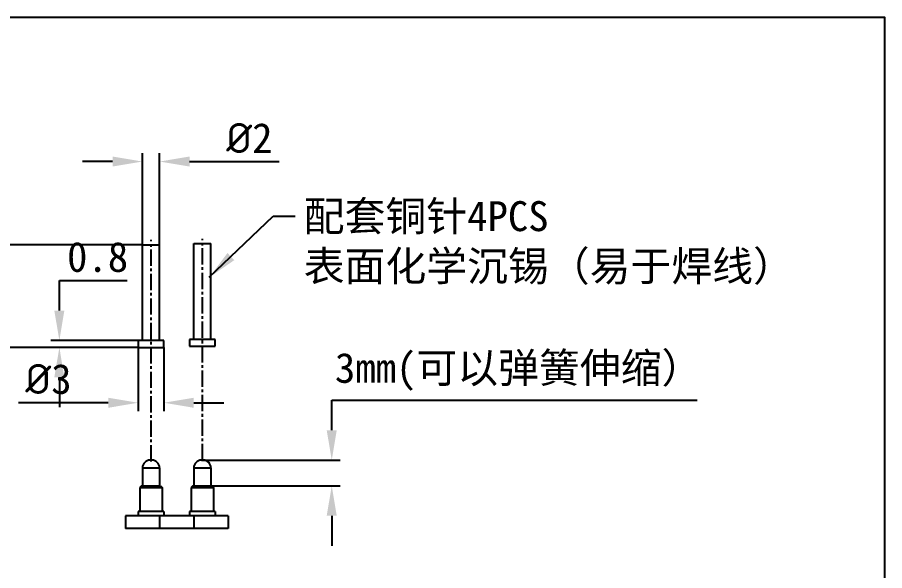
# Model space of a CAD drawing. Header units: millimetres. Extents: x 36228 to 42717, y -33589 to -28162.
# Drawn here: x 42615.4 to 42716.7, y -33524.7 to -33460 of the extents above; entities that cross this region are included whole.
import ezdxf

# ---------------------------------------------------------------- set-up
doc = ezdxf.new("R2010")
doc.units = ezdxf.units.MM
doc.linetypes.add('CENTER2', pattern=[28.575, 19.05, -3.175, 3.175, -3.175])
doc.layers.add('PART', color=1, linetype='Continuous')
doc.layers.add('中心线', color=1, linetype='CENTER2')
doc.styles.add('宋体', font='')
doc.styles.get('宋体').set_extended_font_data('SimSun')
doc.dimstyles.new('1x', dxfattribs={"dimtxt": 3.5, "dimasz": 3.5, "dimexe": 1, "dimexo": 0, "dimgap": 1, "dimtad": 1, "dimtoh": 1, "dimdec": 1, "dimrnd": 0.05, "dimdsep": 46, "dimtxsty": '宋体', "dimcen": 0, "dimclrd": 5, "dimclre": 5, "dimadec": 1, "dimazin": 2, "dimtfac": 1, "dimtdec": 1, "dimtofl": 0, "dimtmove": 0, "dimatfit": 3, "dimfxl": 0, "dimtzin": 0, "dimarcsym": 0})

# ---------------------------------------------------------------- blocks, each defined once
blk = doc.blocks.new('*D709')
at = {"layer": 'Defpoints', "color": 0, "transparency": 16777216}
for p in [(42637.08, -33511.74), (42652.1, -33511.74), (42638.08, -33514.74)]:
    blk.add_point(p, dxfattribs=at)
at = {"layer": 'PART', "color": 5, "lineweight": -2, "transparency": 16777216}
for p, q in [((42652.1, -33508.24), (42652.1, -33504.74)), ((42652.1, -33504.74), (42694.79, -33504.74)), ((42637.08, -33511.74), (42653.1, -33511.74)), ((42638.08, -33514.74), (42653.1, -33514.74)), ((42652.1, -33518.24), (42652.1, -33521.74))]:
    blk.add_line(p, q, dxfattribs=at)
at = {"layer": 'PART', "color": 5, "transparency": 16777216}
for points in [[(42651.51, -33508.24), (42652.68, -33508.24), (42652.1, -33511.74)], [(42651.51, -33518.24), (42652.68, -33518.24), (42652.1, -33514.74)]]:
    blk.add_solid(points, dxfattribs=at)
at = {"layer": 'PART', "color": 0, "transparency": 16777216, "insert": (42673.94, -33501.42), "char_height": 3.5, "attachment_point": 5, "style": '宋体'}
blk.add_mtext('3mm(可以弹簧伸缩）', dxfattribs=at)
blk = doc.blocks.new('*D713')
at = {"layer": 'Defpoints', "color": 0, "transparency": 16777216}
for p in [(42631.98, -33476.84), (42629.98, -33486.56), (42631.98, -33486.56)]:
    blk.add_point(p, dxfattribs=at)
at = {"layer": 'PART', "color": 5, "lineweight": -2, "transparency": 16777216}
for p, q in [((42629.98, -33486.56), (42629.98, -33475.84)), ((42631.98, -33486.56), (42631.98, -33475.84)), ((42626.48, -33476.84), (42622.98, -33476.84)), ((42635.48, -33476.84), (42645.96, -33476.84))]:
    blk.add_line(p, q, dxfattribs=at)
at = {"layer": 'PART', "color": 5, "transparency": 16777216}
for points in [[(42626.48, -33476.25), (42626.48, -33477.42), (42629.98, -33476.84)], [(42635.48, -33476.25), (42635.48, -33477.42), (42631.98, -33476.84)]]:
    blk.add_solid(points, dxfattribs=at)
at = {"layer": 'PART', "color": 0, "transparency": 16777216, "insert": (42642.47, -33474.09), "char_height": 3.5, "attachment_point": 5, "style": '宋体'}
blk.add_mtext('{\\fISOCPEUR|b0|i0|c0|p34;%%C}2', dxfattribs=at)
blk = doc.blocks.new('*D714')
at = {"layer": 'Defpoints', "color": 0, "transparency": 16777216}
for p in [(42613.04, -33486.56), (42629.98, -33486.56), (42629.48, -33498.56)]:
    blk.add_point(p, dxfattribs=at)
at = {"layer": 'PART', "color": 5, "lineweight": -2, "transparency": 16777216}
for p, q in [((42629.98, -33486.56), (42612.04, -33486.56)), ((42613.04, -33495.06), (42613.04, -33490.06)), ((42629.48, -33498.56), (42612.04, -33498.56))]:
    blk.add_line(p, q, dxfattribs=at)
at = {"layer": 'PART', "color": 5, "transparency": 16777216}
for points in [[(42612.45, -33490.06), (42613.62, -33490.06), (42613.04, -33486.56)], [(42612.45, -33495.06), (42613.62, -33495.06), (42613.04, -33498.56)]]:
    blk.add_solid(points, dxfattribs=at)
at = {"layer": 'PART', "color": 0, "transparency": 16777216, "insert": (42610.29, -33492.56), "char_height": 3.5, "attachment_point": 5, "rotation": 90, "style": '宋体'}
blk.add_mtext('12', dxfattribs=at)
blk = doc.blocks.new('*D715')
at = {"layer": 'Defpoints', "color": 0, "transparency": 16777216}
for p in [(42620.27, -33497.76), (42629.48, -33497.76), (42629.48, -33498.56)]:
    blk.add_point(p, dxfattribs=at)
at = {"layer": 'PART', "color": 5, "lineweight": -2, "transparency": 16777216}
for p, q in [((42620.27, -33494.26), (42620.27, -33490.76)), ((42620.27, -33490.76), (42628.21, -33490.76)), ((42629.48, -33497.76), (42619.27, -33497.76)), ((42629.48, -33498.56), (42619.27, -33498.56)), ((42620.27, -33502.06), (42620.27, -33505.56))]:
    blk.add_line(p, q, dxfattribs=at)
at = {"layer": 'PART', "color": 5, "transparency": 16777216}
for points in [[(42619.68, -33494.26), (42620.85, -33494.26), (42620.27, -33497.76)], [(42619.68, -33502.06), (42620.85, -33502.06), (42620.27, -33498.56)]]:
    blk.add_solid(points, dxfattribs=at)
at = {"layer": 'PART', "color": 0, "transparency": 16777216, "insert": (42624.74, -33488.01), "char_height": 3.5, "attachment_point": 5, "style": '宋体'}
blk.add_mtext('0.8', dxfattribs=at)
blk = doc.blocks.new('*D716')
at = {"layer": 'Defpoints', "color": 0, "transparency": 16777216}
for p in [(42629.48, -33498.56), (42632.48, -33498.56), (42629.48, -33505.03)]:
    blk.add_point(p, dxfattribs=at)
at = {"layer": 'PART', "color": 5, "lineweight": -2, "transparency": 16777216}
for p, q in [((42629.48, -33498.56), (42629.48, -33506.03)), ((42632.48, -33498.56), (42632.48, -33506.03)), ((42625.98, -33505.03), (42615.5, -33505.03)), ((42635.98, -33505.03), (42639.48, -33505.03))]:
    blk.add_line(p, q, dxfattribs=at)
at = {"layer": 'PART', "color": 5, "transparency": 16777216}
for points in [[(42625.98, -33504.45), (42625.98, -33505.62), (42629.48, -33505.03)], [(42635.98, -33504.45), (42635.98, -33505.62), (42632.48, -33505.03)]]:
    blk.add_solid(points, dxfattribs=at)
at = {"layer": 'PART', "color": 0, "transparency": 16777216, "insert": (42618.99, -33502.28), "char_height": 3.5, "attachment_point": 5, "style": '宋体'}
blk.add_mtext('{\\fISOCPEUR|b0|i0|c0|p34;%%C}3', dxfattribs=at)

msp = doc.modelspace()

# ---------------------------------------------------------------- linework, layer by layer
at = {"color": 7, "linetype": 'Continuous'}
for p, q in [((42630.88, -33511.74), (42631.08, -33511.74)), ((42636.88, -33511.74), (42637.08, -33511.74)), ((42629.98, -33512.64), (42629.98, -33514.74)), ((42629.98, -33512.64), (42631.98, -33512.64)), ((42631.98, -33512.64), (42631.98, -33514.74)), ((42635.98, -33512.64), (42635.98, -33514.74)), ((42635.98, -33512.64), (42637.98, -33512.64)), ((42637.98, -33512.64), (42637.98, -33514.74)), ((42629.88, -33514.74), (42629.68, -33514.94)), ((42629.68, -33514.94), (42629.68, -33517.74)), ((42629.68, -33514.94), (42632.28, -33514.94)), ((42629.88, -33514.74), (42632.08, -33514.74)), ((42632.08, -33514.74), (42632.28, -33514.94)), ((42632.28, -33514.94), (42632.28, -33517.74)), ((42635.88, -33514.74), (42635.68, -33514.94)), ((42635.68, -33514.94), (42638.28, -33514.94)), ((42635.68, -33514.94), (42635.68, -33517.74)), ((42635.88, -33514.74), (42638.08, -33514.74)), ((42638.08, -33514.74), (42638.28, -33514.94)), ((42638.28, -33514.94), (42638.28, -33517.74)), ((42629.48, -33517.74), (42629.48, -33518.24)), ((42632.48, -33517.74), (42629.48, -33517.74)), ((42632.48, -33517.74), (42632.48, -33518.24)), ((42638.48, -33517.74), (42635.48, -33517.74)), ((42635.48, -33517.74), (42635.48, -33518.24)), ((42638.48, -33517.74), (42638.48, -33518.24)), ((42627.98, -33518.24), (42627.98, -33519.74)), ((42639.98, -33518.24), (42627.98, -33518.24)), ((42631.98, -33518.24), (42631.98, -33519.74)), ((42635.98, -33518.24), (42635.98, -33519.74)), ((42639.98, -33518.24), (42639.98, -33519.74)), ((42639.98, -33519.74), (42627.98, -33519.74))]:
    msp.add_line(p, q, dxfattribs=at)
for centre, start, end in [((42630.88, -33512.64), 90, 180), ((42631.08, -33512.64), 0, 90), ((42636.88, -33512.64), 90, 180), ((42637.08, -33512.64), 0, 90)]:
    msp.add_arc(centre, 0.9, start, end, dxfattribs=at)
at = {"layer": 'PART', "color": 0}
for p, q in [((42629.98, -33486.56), (42631.98, -33486.56)), ((42629.98, -33497.76), (42629.98, -33486.56)), ((42631.98, -33497.76), (42631.98, -33486.56)), ((42635.98, -33486.43), (42637.98, -33486.43)), ((42635.98, -33497.63), (42635.98, -33486.43)), ((42637.98, -33497.63), (42637.98, -33486.43)), ((42632.48, -33497.76), (42629.48, -33497.76)), ((42629.48, -33497.76), (42629.48, -33498.56)), ((42632.48, -33498.56), (42632.48, -33497.76)), ((42638.48, -33497.63), (42635.48, -33497.63)), ((42635.48, -33497.63), (42635.48, -33498.43)), ((42638.48, -33498.43), (42638.48, -33497.63)), ((42629.48, -33498.56), (42632.48, -33498.56)), ((42635.48, -33498.43), (42638.48, -33498.43))]:
    msp.add_line(p, q, dxfattribs=at)
msp.add_lwpolyline([(42522.33, -33459.98), (42716.71, -33459.98), (42716.71, -33589.33), (42522.33, -33589.33)], close=True, dxfattribs=at)
at = {"layer": '中心线', "color": 1, "ltscale": 0.1}
for p, q in [((42630.98, -33511.88), (42630.98, -33486)), ((42636.98, -33511.74), (42636.98, -33485.86))]:
    msp.add_line(p, q, dxfattribs=at)

# ---------------------------------------------------------------- texts
at = {"layer": 'PART', "color": 0, "insert": (42648.82, -33481.47), "char_height": 3.5, "width": 56.9972, "attachment_point": 1, "style": '宋体'}
msp.add_mtext('配套铜针4PCS\\P表面化学沉锡（易于焊线）', dxfattribs=at)

# ---------------------------------------------------------------- dimensions: what is measured, and where the dimension line sits
at = {"layer": 'PART', "color": 0}
for base, p1, p2, picture, middle in [((42631.98, -33476.84), (42629.98, -33486.56), (42631.98, -33486.56), '*D713', (42642.47, -33474.09)), ((42629.48, -33505.03), (42632.48, -33498.56), (42629.48, -33498.56), '*D716', (42618.99, -33502.28))]:
    dim = msp.add_linear_dim(base=base, p1=p1, p2=p2, text='{\\fISOCPEUR|b0|i0|c0|p34;%%C}<>', dimstyle='1x', dxfattribs=at)
    dim.commit()
    dim.dimension.update_dxf_attribs({"geometry": picture, "text_midpoint": middle})
for base, p2, picture, middle in [((42613.04, -33486.56), (42629.98, -33486.56), '*D714', (42610.29, -33492.56)), ((42620.27, -33497.76), (42629.48, -33497.76), '*D715', (42624.74, -33488.01))]:
    dim = msp.add_linear_dim(base=base, p1=(42629.48, -33498.56), p2=p2, angle=90, dimstyle='1x', dxfattribs=at)
    dim.commit()
    dim.dimension.update_dxf_attribs({"geometry": picture, "text_midpoint": middle})
dim = msp.add_linear_dim(base=(42652.1, -33511.74), p1=(42638.08, -33514.74), p2=(42637.08, -33511.74), angle=90, text='<>mm(可以弹簧伸缩）', dimstyle='1x', dxfattribs=at)
dim.commit()
dim.dimension.update_dxf_attribs({"geometry": '*D709', "text_midpoint": (42673.94, -33501.42)})

# ---------------------------------------------------------------- leaders
at = {"layer": 'PART', "color": 0, "annotation_type": 0, "has_hookline": 1, "hookline_direction": 0, "text_width": 56.74}
msp.add_leader([(42637.78, -33490.37), (42645.26, -33483.22), (42647.82, -33483.22)], dimstyle='1x', override={"dimgap": 1, "dimtad": 0}, dxfattribs=at)

doc.saveas('drawing.dxf')
